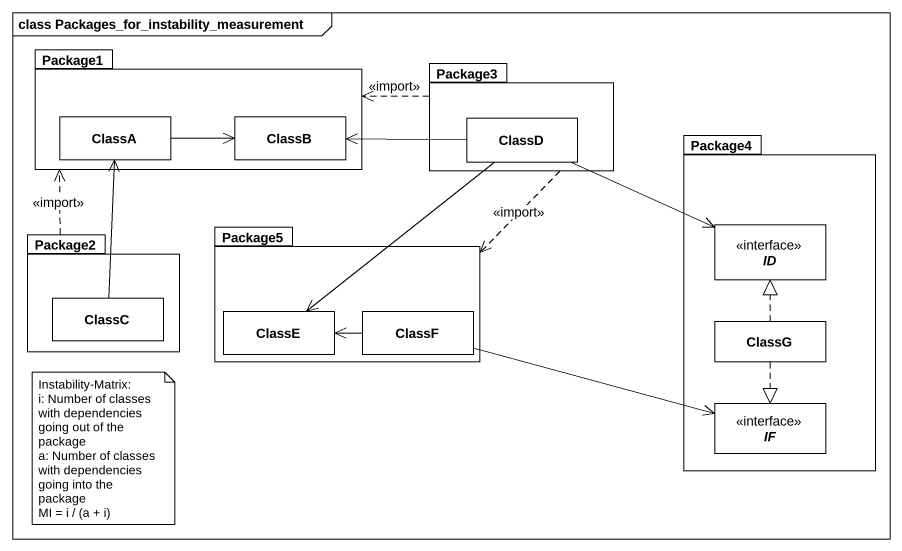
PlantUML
@startuml
mainframe class Packages_for_instability_measurement
hide circle
hide empty members
package Package1 {
  class ClassA
  class ClassB
}
package Package3 {
  class ClassD
}
package Package4 {
  interface ID
  class ClassG
  interface "IF" as IF_
}
package Package2 {
  class ClassC
}
package Package5 {
  class ClassE
  class ClassF
}
Package3 .left.> Package1 : <<import>>
Package3 ..> Package5 : <<import>>
ClassA -right-> ClassB
ClassD -left-> ClassB
ClassD -right-> ID
ClassD --> ClassE
Package2 .up.> Package1 : <<import>>
ClassC -up-> ClassA
ClassF -left-> ClassE
ClassF -right-> IF_
ClassG .up.|> ID
ClassG ..|> IF_
note as N1
  Instability-Matrix:
  i: Number of classes with dependencies going out of the package
  a: Number of classes with dependencies going into the package
  MI = i / (a + i)
end note
@enduml
